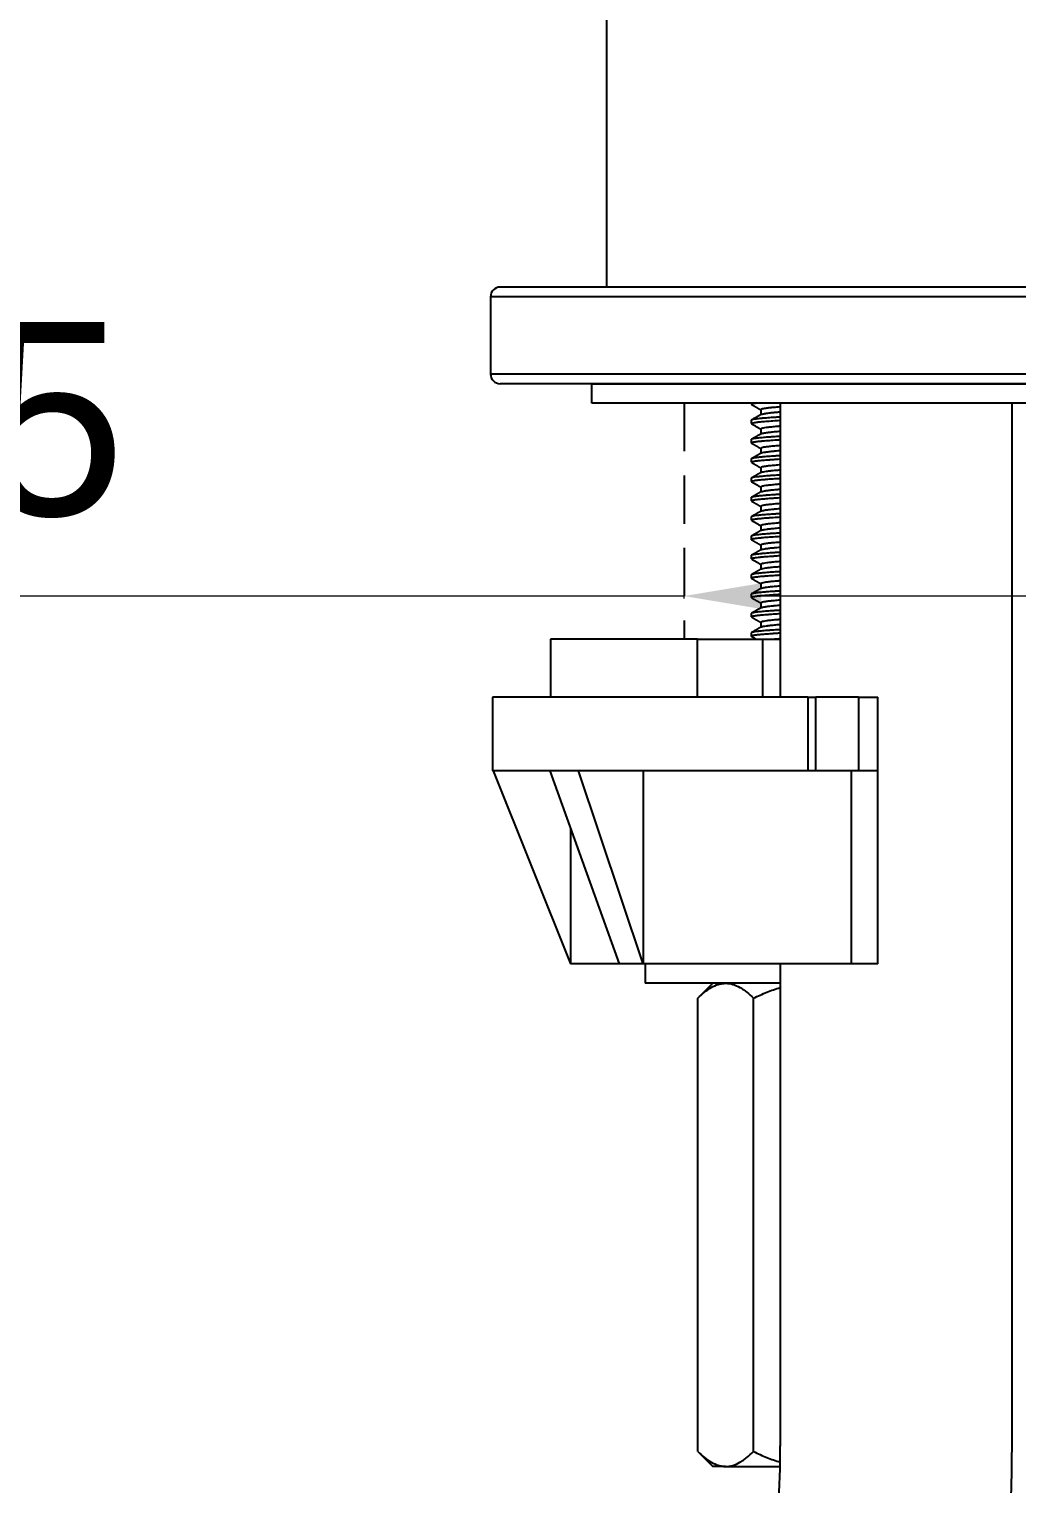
# Model space of a CAD drawing. Extents: x 0 to 790, y 0 to 579.
# Drawn here: x 151.7 to 202.8, y 216.6 to 291.9 of the extents above; entities that cross this region are included whole.
import ezdxf

# ---------------------------------------------------------------- set-up
doc = ezdxf.new("R2010")
doc.units = 0
doc.header["$LTSCALE"] = 10
doc.header["$MEASUREMENT"] = 0
doc.header["$PDMODE"] = 3
doc.header["$PDSIZE"] = -10
doc.linetypes.add('HIDDEN', pattern=[0.375, 0.25, -0.125])
doc.layers.get('0').update_dxf_attribs({"linetype": 'CONTINUOUS'})
doc.layers.get('DEFPOINTS').update_dxf_attribs({"linetype": 'CONTINUOUS'})
doc.layers.add('1', color=7, linetype='CONTINUOUS')
doc.styles.add('Daelim Dimension', font='')
doc.styles.get('Daelim Dimension').set_extended_font_data('나눔고딕')
doc.dimstyles.new('DEFAULT', dxfattribs={"dimscale": 2, "dimtxt": 2, "dimasz": 2, "dimexe": 0, "dimexo": 2, "dimgap": 1, "dimtad": 1, "dimdec": 0, "dimzin": 9, "dimdsep": 46, "dimtxsty": 'Daelim Dimension', "dimcen": 0.5, "dimclrd": 5, "dimclre": 5, "dimclrt": 256, "dimadec": 1, "dimazin": 0, "dimtfac": 1, "dimtdec": 0, "dimtix": 1, "dimtmove": 0, "dimatfit": 3, "dimfxl": 1, "dimtolj": 1, "dimtzin": 1, "dimlwd": 9, "dimlwe": 9, "dimarcsym": 0})

# ---------------------------------------------------------------- blocks, each defined once
blk = doc.blocks.new('*D4')
at = {"color": 5, "lineweight": 9, "ltscale": 0.5, "transparency": 16777216}
for p, q in [((185.602, 262.542), (72.903, 262.542)), ((185.602, 262.418), (185.602, 262.542)), ((216.602, 262.542), (189.602, 262.542)), ((220.602, 262.418), (220.602, 262.542))]:
    blk.add_line(p, q, dxfattribs=at)
at = {"color": 5, "ltscale": 0.5, "transparency": 16777216}
for points in [[(189.602, 263.209), (189.602, 261.876), (185.602, 262.542)], [(216.602, 263.209), (216.602, 261.876), (220.602, 262.542)]]:
    blk.add_solid(points, dxfattribs=at)
at = {"layer": 'DEFPOINTS', "color": 0, "ltscale": 0.5, "transparency": 16777216}
for p in [(185.602, 266.418), (220.602, 266.418), (220.602, 262.542)]:
    blk.add_point(p, dxfattribs=at)
at = {"color": 7, "lineweight": -3, "ltscale": 0.5, "transparency": 16777216, "insert": (117.092, 271.18), "char_height": 10, "attachment_point": 5, "style": 'Daelim Dimension'}
blk.add_mtext('\\A1;설치구멍 %%C35', dxfattribs=at)

msp = doc.modelspace()

# ---------------------------------------------------------------- linework, layer by layer
at = {"lineweight": -3, "ltscale": 0.5}
msp.add_line((180.831, 273.532), (225.331, 273.532), dxfattribs=at)
at = {"color": 7, "linetype": 'HIDDEN', "lineweight": -3}
msp.add_line((185.602, 272.532), (185.602, 260.305), dxfattribs=at)
at = {"layer": '1', "color": 7, "linetype": 'Continuous', "lineweight": -3}
for p, q in [((181.581, 377.159), (181.581, 278.532)), ((175.581, 278.032), (175.581, 274.032)), ((230.581, 278.032), (175.581, 278.032)), ((230.081, 278.532), (176.081, 278.532)), ((230.581, 274.032), (175.581, 274.032)), ((230.081, 273.532), (176.081, 273.532)), ((180.831, 272.532), (180.831, 273.532)), ((225.331, 272.532), (180.831, 272.532)), ((189.081, 272.532), (189.081, 272.471)), ((190.581, 272.531), (190.581, 257.304)), ((202.581, 218.577), (202.581, 272.532)), ((189.581, 272.181), (189.581, 271.936)), ((189.081, 271.638), (189.081, 271.471)), ((189.581, 271.182), (189.581, 270.936)), ((189.081, 270.638), (189.081, 270.47)), ((189.081, 269.639), (189.081, 269.471)), ((189.581, 270.182), (189.581, 269.936)), ((189.581, 269.182), (189.581, 268.936)), ((189.081, 268.638), (189.081, 268.47)), ((189.581, 268.182), (189.581, 267.936)), ((189.081, 267.639), (189.081, 267.471)), ((189.081, 266.638), (189.081, 266.471)), ((189.581, 267.181), (189.581, 266.936)), ((189.581, 266.182), (189.581, 265.936)), ((189.081, 265.638), (189.081, 265.47)), ((189.581, 265.182), (189.581, 264.936)), ((189.081, 264.639), (189.081, 264.471)), ((189.081, 263.638), (189.081, 263.47)), ((189.581, 264.182), (189.581, 263.936)), ((189.581, 263.182), (189.581, 262.936)), ((189.081, 262.639), (189.081, 262.471)), ((189.581, 262.181), (189.581, 261.936)), ((189.081, 261.638), (189.081, 261.471)), ((189.081, 260.638), (189.081, 260.47)), ((189.581, 261.182), (189.581, 260.936)), ((178.681, 260.305), (178.681, 257.305)), ((186.303, 260.305), (178.681, 260.305)), ((186.303, 260.305), (189.681, 260.305)), ((186.303, 257.305), (186.303, 260.305)), ((189.681, 260.305), (190.581, 260.305)), ((189.681, 257.305), (189.681, 260.305)), ((175.681, 257.305), (175.681, 253.505)), ((192.014, 257.305), (175.681, 257.305)), ((192.014, 257.305), (192.42, 257.305)), ((192.014, 257.305), (192.014, 253.505)), ((194.635, 257.305), (192.42, 257.305)), ((192.42, 253.505), (192.42, 257.305)), ((194.635, 257.305), (195.635, 257.305)), ((194.635, 257.305), (194.635, 253.505)), ((195.635, 253.505), (195.635, 257.305)), ((175.681, 253.505), (175.72, 253.505)), ((175.72, 253.505), (179.714, 243.505)), ((178.65, 253.505), (175.72, 253.505)), ((178.649, 253.503), (182.233, 243.505)), ((180.13, 253.505), (178.667, 253.505)), ((183.483, 243.505), (180.13, 253.505)), ((192.014, 253.505), (180.13, 253.505)), ((183.483, 253.505), (183.483, 243.505)), ((192.42, 253.505), (192.014, 253.505)), ((194.635, 253.505), (192.42, 253.505)), ((194.255, 253.505), (194.255, 243.505)), ((195.635, 253.505), (194.635, 253.505)), ((195.635, 243.505), (195.635, 253.505)), ((179.714, 250.532), (179.714, 243.505)), ((182.233, 243.505), (179.714, 243.505)), ((183.483, 243.505), (182.233, 243.505)), ((194.255, 243.505), (183.483, 243.505)), ((183.581, 243.505), (183.581, 242.505)), ((190.581, 243.506), (190.581, 218.547)), ((195.635, 243.505), (194.255, 243.505)), ((190.581, 242.505), (183.581, 242.505)), ((187.081, 242.505), (186.307, 241.731)), ((186.307, 218.278), (186.307, 241.731)), ((189.194, 218.278), (189.194, 241.731)), ((202.581, 218.547), (202.581, 218.577)), ((186.307, 218.278), (187.081, 217.505)), ((187.751, 217.505), (187.081, 217.505)), ((187.751, 217.505), (190.581, 217.505))]:
    msp.add_line(p, q, dxfattribs=at)
for centre, radius, start, end in [((176.081, 278.032), 0.5, 90, 180), ((176.081, 274.032), 0.5, 180, 270), ((125.077, 218.777), 65.504, 326.3835, 359.82273), ((125.983, 218.772), 76.598, 327.48759, 359.85154)]:
    msp.add_arc(centre, radius, start, end, dxfattribs=at)
msp.add_ellipse((202.997, 185.269), major_axis=(-24.459, 68.194), ratio=0.178342, start_param=6.272724, end_param=6.274063, dxfattribs=at)
for points, knots in [([(189.081, 272.47), (189.081, 272.47), (189.081, 272.47), (189.081, 272.479), (189.095, 272.488), (189.128, 272.499), (189.135, 272.502), (189.151, 272.506), (189.16, 272.508), (189.19, 272.515), (189.213, 272.52), (189.254, 272.527), (189.271, 272.529), (189.289, 272.532)], [0, 0, 0, 0, 0.013696, 0.013696, 0.441779, 0.441779, 0.5488, 0.5488, 0.655821, 0.655821, 0.869862, 0.869862, 1, 1, 1, 1]), ([(190.55, 271.802), (190.5, 271.799), (190.452, 271.796), (190.371, 271.791), (190.338, 271.789), (190.273, 271.785), (190.24, 271.783), (190.082, 271.773), (189.965, 271.764), (189.803, 271.751), (189.752, 271.747), (189.678, 271.74), (189.654, 271.738), (189.608, 271.734), (189.585, 271.731), (189.475, 271.72), (189.398, 271.711), (189.27, 271.694), (189.217, 271.686), (189.171, 271.677), (189.166, 271.676), (189.157, 271.674), (189.143, 271.671), (189.132, 271.668), (189.111, 271.662), (189.09, 271.653), (189.082, 271.645), (189.081, 271.64), (189.081, 271.639), (189.081, 271.638)], [0, 0, 0, 0, 0.055074, 0.055074, 0.09375, 0.09375, 0.132426, 0.132426, 0.287129, 0.287129, 0.36448, 0.36448, 0.403156, 0.403156, 0.441832, 0.441832, 0.596535, 0.596535, 0.751237, 0.751237, 0.770575, 0.770575, 0.789913, 0.828589, 0.828589, 0.90594, 0.983292, 0.983292, 1, 1, 1, 1]), ([(190.56, 272.328), (190.556, 272.328), (190.552, 272.327), (190.44, 272.318), (190.339, 272.309), (190.223, 272.298), (190.2, 272.296), (190.156, 272.292), (190.134, 272.29), (190.07, 272.284), (190.03, 272.279), (189.918, 272.267), (189.853, 272.258), (189.783, 272.248), (189.77, 272.245), (189.744, 272.241), (189.732, 272.239), (189.698, 272.232), (189.678, 272.228), (189.627, 272.214), (189.603, 272.205), (189.588, 272.194), (189.586, 272.192), (189.582, 272.187), (189.581, 272.185), (189.581, 272.182), (189.581, 272.182), (189.581, 272.181)], [0, 0, 0, 0, 0.007143, 0.007143, 0.185715, 0.185715, 0.230358, 0.230358, 0.275, 0.275, 0.364286, 0.364286, 0.542858, 0.542858, 0.587501, 0.587501, 0.632144, 0.632144, 0.72143, 0.72143, 0.900001, 0.900001, 0.944644, 0.944644, 0.989287, 0.989287, 1, 1, 1, 1]), ([(189.595, 271.945), (189.598, 271.946), (189.6, 271.947), (189.622, 271.957), (189.651, 271.965), (189.711, 271.978), (189.734, 271.982), (189.772, 271.989), (189.785, 271.991), (189.813, 271.995), (189.828, 271.997), (189.904, 272.008), (189.975, 272.017), (190.094, 272.031), (190.136, 272.035), (190.203, 272.042), (190.226, 272.044), (190.273, 272.049), (190.297, 272.051), (190.395, 272.06), (190.473, 272.066), (190.554, 272.073)], [0, 0, 0, 0, 0.034093, 0.034093, 0.237014, 0.237014, 0.338475, 0.338475, 0.389206, 0.389206, 0.439936, 0.439936, 0.642858, 0.642858, 0.744319, 0.744319, 0.795049, 0.795049, 0.84578, 0.84578, 1, 1, 1, 1]), ([(189.081, 271.47), (189.081, 271.47), (189.081, 271.47), (189.081, 271.475), (189.085, 271.479), (189.095, 271.486), (189.099, 271.488), (189.109, 271.493), (189.115, 271.495), (189.149, 271.506), (189.188, 271.515), (189.265, 271.528), (189.294, 271.533), (189.342, 271.539), (189.359, 271.541), (189.394, 271.546), (189.412, 271.548), (189.507, 271.558), (189.594, 271.566), (189.739, 271.578), (189.79, 271.582), (189.871, 271.589), (189.898, 271.591), (189.941, 271.594), (189.955, 271.595), (189.984, 271.597), (189.998, 271.598), (190.13, 271.608), (190.255, 271.617), (190.444, 271.63), (190.501, 271.633), (190.56, 271.637)], [0, 0, 0, 0, 0.006166, 0.006166, 0.083519, 0.083519, 0.122196, 0.122196, 0.160872, 0.160872, 0.315578, 0.315578, 0.392931, 0.392931, 0.431608, 0.431608, 0.470285, 0.470285, 0.624991, 0.624991, 0.702344, 0.702344, 0.74102, 0.74102, 0.760359, 0.760359, 0.779697, 0.779697, 0.934403, 0.934403, 1, 1, 1, 1]), ([(190.572, 271.329), (190.57, 271.329), (190.568, 271.329), (190.539, 271.326), (190.512, 271.324), (190.433, 271.317), (190.382, 271.313), (190.235, 271.3), (190.146, 271.291), (190.025, 271.279), (189.987, 271.275), (189.914, 271.266), (189.881, 271.262), (189.788, 271.249), (189.737, 271.24), (189.676, 271.227), (189.658, 271.223), (189.635, 271.216), (189.628, 271.213), (189.616, 271.209), (189.61, 271.207), (189.589, 271.196), (189.581, 271.189), (189.581, 271.181)], [0, 0, 0, 0, 0.003196, 0.003196, 0.047585, 0.047585, 0.136364, 0.136364, 0.313921, 0.313921, 0.402699, 0.402699, 0.491478, 0.491478, 0.669034, 0.669034, 0.757813, 0.757813, 0.802202, 0.802202, 0.846591, 0.846591, 1, 1, 1, 1]), ([(189.593, 270.943), (189.6, 270.948), (189.612, 270.953), (189.635, 270.96), (189.642, 270.962), (189.658, 270.966), (189.667, 270.968), (189.695, 270.975), (189.717, 270.979), (189.788, 270.992), (189.846, 271.001), (189.932, 271.012), (189.949, 271.014), (189.986, 271.018), (190.005, 271.021), (190.063, 271.028), (190.105, 271.032), (190.234, 271.045), (190.329, 271.054), (190.478, 271.067), (190.526, 271.07), (190.576, 271.074)], [0, 0, 0, 0, 0.118671, 0.118671, 0.168117, 0.168117, 0.217564, 0.217564, 0.316456, 0.316456, 0.514241, 0.514241, 0.563687, 0.563687, 0.613133, 0.613133, 0.712025, 0.712025, 0.90981, 0.90981, 1, 1, 1, 1]), ([(190.562, 270.803), (190.44, 270.796), (190.324, 270.789), (190.15, 270.777), (190.089, 270.773), (190.001, 270.767), (189.972, 270.765), (189.915, 270.76), (189.887, 270.758), (189.751, 270.747), (189.653, 270.738), (189.522, 270.725), (189.481, 270.721), (189.423, 270.714), (189.405, 270.712), (189.378, 270.708), (189.369, 270.707), (189.352, 270.705), (189.344, 270.704), (189.27, 270.694), (189.218, 270.686), (189.157, 270.674), (189.14, 270.67), (189.119, 270.664), (189.113, 270.662), (189.102, 270.658), (189.098, 270.656), (189.086, 270.65), (189.082, 270.645), (189.081, 270.64), (189.081, 270.64), (189.081, 270.639)], [0, 0, 0, 0, 0.136139, 0.136139, 0.213491, 0.213491, 0.252167, 0.252167, 0.290843, 0.290843, 0.445546, 0.445546, 0.522898, 0.522898, 0.561573, 0.561573, 0.580911, 0.580911, 0.600249, 0.600249, 0.754953, 0.754953, 0.832304, 0.832304, 0.87098, 0.87098, 0.909656, 0.909656, 0.987008, 0.987008, 1, 1, 1, 1]), ([(189.081, 270.47), (189.081, 270.47), (189.081, 270.471), (189.082, 270.48), (189.096, 270.489), (189.136, 270.502), (189.152, 270.507), (189.182, 270.513), (189.193, 270.515), (189.216, 270.52), (189.228, 270.522), (189.294, 270.533), (189.358, 270.542), (189.471, 270.554), (189.511, 270.558), (189.576, 270.564), (189.599, 270.566), (189.645, 270.57), (189.669, 270.572), (189.792, 270.583), (189.9, 270.591), (190.132, 270.608), (190.257, 270.617), (190.408, 270.627), (190.425, 270.628), (190.459, 270.631), (190.499, 270.633), (190.539, 270.636), (190.562, 270.637)], [0, 0, 0, 0, 0.007423, 0.007423, 0.162126, 0.162126, 0.239478, 0.239478, 0.278154, 0.278154, 0.316829, 0.316829, 0.471533, 0.471533, 0.548885, 0.548885, 0.58756, 0.58756, 0.626236, 0.626236, 0.78094, 0.78094, 0.935643, 0.935643, 0.954981, 0.954981, 0.974319, 1, 1, 1, 1]), ([(189.093, 270.456), (189.091, 270.457), (189.09, 270.458), (189.086, 270.46), (189.084, 270.462), (189.082, 270.465), (189.082, 270.465), (189.082, 270.465)], [0, 0, 0, 0, 0.261369, 0.261369, 0.971589, 0.971589, 1, 1, 1, 1]), ([(190.552, 270.327), (190.509, 270.324), (190.467, 270.32), (190.375, 270.312), (190.325, 270.308), (190.254, 270.301), (190.23, 270.299), (190.185, 270.295), (190.163, 270.293), (190.055, 270.282), (189.978, 270.274), (189.876, 270.261), (189.845, 270.257), (189.801, 270.251), (189.787, 270.248), (189.761, 270.244), (189.748, 270.242), (189.689, 270.231), (189.652, 270.222), (189.613, 270.208), (189.603, 270.204), (189.592, 270.197), (189.589, 270.195), (189.584, 270.19), (189.583, 270.188), (189.581, 270.184), (189.581, 270.183), (189.581, 270.181)], [0, 0, 0, 0, 0.07184, 0.07184, 0.161639, 0.161639, 0.206539, 0.206539, 0.251438, 0.251438, 0.431037, 0.431037, 0.520836, 0.520836, 0.565736, 0.565736, 0.610636, 0.610636, 0.790234, 0.790234, 0.880033, 0.880033, 0.924933, 0.924933, 0.969833, 0.969833, 1, 1, 1, 1]), ([(190.565, 269.803), (190.548, 269.802), (190.531, 269.801), (190.479, 269.798), (190.445, 269.796), (190.344, 269.79), (190.279, 269.786), (190.09, 269.773), (189.972, 269.765), (189.81, 269.752), (189.758, 269.748), (189.696, 269.742), (189.684, 269.741), (189.659, 269.739), (189.624, 269.735), (189.59, 269.732), (189.48, 269.721), (189.403, 269.712), (189.306, 269.699), (189.276, 269.695), (189.236, 269.689), (189.223, 269.687), (189.199, 269.682), (189.188, 269.68), (189.137, 269.67), (189.109, 269.662), (189.087, 269.65), (189.082, 269.646), (189.081, 269.64), (189.081, 269.639), (189.081, 269.638)], [0, 0, 0, 0, 0.018781, 0.018781, 0.057266, 0.057266, 0.134236, 0.134236, 0.288177, 0.288177, 0.365148, 0.365148, 0.38439, 0.38439, 0.403633, 0.442118, 0.442118, 0.596059, 0.596059, 0.67303, 0.67303, 0.711515, 0.711515, 0.75, 0.75, 0.903941, 0.903941, 0.980912, 0.980912, 1, 1, 1, 1]), ([(189.081, 269.47), (189.081, 269.47), (189.081, 269.471), (189.082, 269.48), (189.096, 269.489), (189.13, 269.5), (189.138, 269.502), (189.155, 269.507), (189.164, 269.509), (189.194, 269.516), (189.217, 269.52), (189.295, 269.533), (189.359, 269.542), (189.454, 269.552), (189.474, 269.554), (189.515, 269.558), (189.579, 269.565), (189.648, 269.571), (189.794, 269.583), (189.901, 269.591), (190.048, 269.602), (190.078, 269.604), (190.14, 269.609), (190.171, 269.611), (190.265, 269.618), (190.33, 269.622), (190.446, 269.63), (190.497, 269.633), (190.549, 269.637)], [0, 0, 0, 0, 0.008709, 0.008709, 0.164181, 0.164181, 0.20305, 0.20305, 0.241918, 0.241918, 0.319654, 0.319654, 0.475126, 0.475126, 0.513994, 0.513994, 0.552862, 0.630598, 0.630598, 0.78607, 0.78607, 0.824939, 0.824939, 0.863807, 0.863807, 0.941543, 0.941543, 1, 1, 1, 1]), ([(189.598, 269.946), (189.6, 269.947), (189.601, 269.948), (189.608, 269.951), (189.613, 269.953), (189.631, 269.959), (189.645, 269.963), (189.697, 269.976), (189.742, 269.984), (189.812, 269.995), (189.826, 269.997), (189.857, 270.002), (189.873, 270.004), (189.922, 270.011), (189.958, 270.015), (190.07, 270.028), (190.154, 270.037), (190.27, 270.049), (190.294, 270.051), (190.343, 270.055), (190.368, 270.057), (190.443, 270.064), (190.496, 270.068), (190.552, 270.072), (190.555, 270.073), (190.557, 270.073)], [0, 0, 0, 0, 0.018504, 0.018504, 0.069902, 0.069902, 0.172698, 0.172698, 0.37829, 0.37829, 0.429688, 0.429688, 0.481086, 0.481086, 0.583882, 0.583882, 0.789474, 0.789474, 0.840872, 0.840872, 0.89227, 0.89227, 0.995066, 0.995066, 1, 1, 1, 1]), ([(190.551, 268.802), (190.436, 268.795), (190.326, 268.789), (190.189, 268.78), (190.158, 268.778), (190.112, 268.775), (190.096, 268.774), (190.066, 268.771), (190.051, 268.77), (189.977, 268.765), (189.92, 268.761), (189.758, 268.748), (189.66, 268.739), (189.549, 268.728), (189.528, 268.725), (189.486, 268.721), (189.466, 268.719), (189.408, 268.712), (189.372, 268.708), (189.274, 268.695), (189.221, 268.687), (189.159, 268.675), (189.142, 268.67), (189.12, 268.664), (189.114, 268.662), (189.103, 268.658), (189.098, 268.656), (189.087, 268.65), (189.082, 268.646), (189.081, 268.641), (189.081, 268.64), (189.081, 268.639)], [0, 0, 0, 0, 0.129353, 0.129353, 0.168221, 0.168221, 0.187655, 0.187655, 0.207089, 0.207089, 0.284826, 0.284826, 0.440298, 0.440298, 0.479166, 0.479166, 0.518034, 0.518034, 0.59577, 0.59577, 0.751243, 0.751243, 0.828979, 0.828979, 0.867847, 0.867847, 0.906715, 0.906715, 0.984452, 0.984452, 1, 1, 1, 1]), ([(190.573, 269.329), (190.555, 269.328), (190.538, 269.326), (190.414, 269.316), (190.315, 269.307), (190.178, 269.294), (190.134, 269.29), (190.072, 269.284), (190.052, 269.282), (190.012, 269.277), (189.993, 269.275), (189.901, 269.265), (189.837, 269.256), (189.756, 269.243), (189.72, 269.237), (189.689, 269.23), (189.67, 269.226), (189.661, 269.223), (189.62, 269.212), (189.599, 269.203), (189.583, 269.189), (189.58, 269.185), (189.581, 269.181), (189.581, 269.181), (189.581, 269.18)], [0, 0, 0, 0, 0.028249, 0.028249, 0.204803, 0.204803, 0.29308, 0.29308, 0.337218, 0.337218, 0.381357, 0.381357, 0.557911, 0.557911, 0.646188, 0.690326, 0.690326, 0.734465, 0.734465, 0.911019, 0.911019, 0.999296, 0.999296, 1, 1, 1, 1]), ([(189.592, 268.942), (189.596, 268.946), (189.602, 268.949), (189.631, 268.96), (189.662, 268.968), (189.748, 268.985), (189.855, 269.002), (190, 269.02), (190.103, 269.032), (190.124, 269.034), (190.168, 269.039), (190.19, 269.041), (190.258, 269.047), (190.305, 269.052), (190.419, 269.062), (190.486, 269.067), (190.557, 269.073)], [0, 0, 0, 0, 0.073248, 0.073248, 0.272292, 0.272292, 0.471337, 0.670382, 0.670382, 0.720143, 0.720143, 0.769904, 0.769904, 0.869427, 0.869427, 1, 1, 1, 1]), ([(189.081, 268.47), (189.081, 268.47), (189.081, 268.471), (189.081, 268.474), (189.082, 268.476), (189.086, 268.48), (189.089, 268.482), (189.1, 268.489), (189.111, 268.494), (189.152, 268.507), (189.191, 268.516), (189.257, 268.527), (189.271, 268.529), (189.301, 268.534), (189.316, 268.536), (189.365, 268.542), (189.4, 268.546), (189.514, 268.559), (189.601, 268.567), (189.723, 268.577), (189.749, 268.579), (189.8, 268.583), (189.827, 268.585), (189.908, 268.592), (189.965, 268.596), (190.14, 268.609), (190.265, 268.618), (190.432, 268.629), (190.466, 268.631), (190.525, 268.635), (190.551, 268.637), (190.576, 268.638)], [0, 0, 0, 0, 0.009849, 0.009849, 0.048334, 0.048334, 0.08682, 0.08682, 0.16379, 0.16379, 0.317732, 0.317732, 0.356217, 0.356217, 0.394702, 0.394702, 0.471673, 0.471673, 0.625614, 0.625614, 0.6641, 0.6641, 0.702585, 0.702585, 0.779556, 0.779556, 0.933497, 0.933497, 0.971982, 0.971982, 1, 1, 1, 1]), ([(190.554, 268.328), (190.522, 268.325), (190.465, 268.32), (190.409, 268.315), (190.358, 268.311), (190.334, 268.309), (190.212, 268.298), (190.124, 268.289), (190.006, 268.277), (189.95, 268.27), (189.899, 268.264), (189.866, 268.26), (189.851, 268.258), (189.775, 268.247), (189.725, 268.238), (189.667, 268.225), (189.641, 268.218), (189.622, 268.211), (189.61, 268.207), (189.605, 268.204), (189.587, 268.195), (189.581, 268.188), (189.581, 268.181)], [0, 0, 0, 0, 0.052443, 0.097342, 0.097342, 0.142242, 0.142242, 0.32184, 0.32184, 0.411639, 0.456538, 0.456538, 0.501438, 0.501438, 0.681036, 0.681036, 0.770835, 0.815734, 0.815734, 0.860634, 0.860634, 1, 1, 1, 1]), ([(189.599, 267.946), (189.6, 267.947), (189.601, 267.948), (189.607, 267.95), (189.612, 267.953), (189.624, 267.957), (189.631, 267.959), (189.667, 267.969), (189.707, 267.978), (189.782, 267.99), (189.824, 267.997), (189.871, 268.004), (189.904, 268.008), (189.921, 268.01), (190.01, 268.022), (190.089, 268.031), (190.221, 268.044), (190.291, 268.051), (190.365, 268.057), (190.415, 268.061), (190.441, 268.064), (190.498, 268.068), (190.528, 268.071), (190.56, 268.073)], [0, 0, 0, 0, 0.015623, 0.015623, 0.067021, 0.067021, 0.118419, 0.118419, 0.324012, 0.324012, 0.426808, 0.478206, 0.478206, 0.529604, 0.529604, 0.735196, 0.735196, 0.837993, 0.889391, 0.889391, 0.940789, 0.940789, 1, 1, 1, 1]), ([(190.579, 267.804), (190.559, 267.803), (190.54, 267.802), (190.486, 267.798), (190.384, 267.792), (190.287, 267.786), (190.098, 267.774), (189.98, 267.766), (189.843, 267.755), (189.816, 267.752), (189.764, 267.748), (189.738, 267.746), (189.664, 267.739), (189.617, 267.735), (189.485, 267.721), (189.408, 267.712), (189.326, 267.702), (189.31, 267.7), (189.28, 267.695), (189.265, 267.693), (189.225, 267.687), (189.201, 267.683), (189.14, 267.671), (189.111, 267.663), (189.091, 267.652), (189.088, 267.65), (189.083, 267.646), (189.082, 267.644), (189.081, 267.641), (189.081, 267.64), (189.081, 267.639)], [0, 0, 0, 0, 0.021244, 0.021244, 0.059729, 0.136699, 0.136699, 0.290639, 0.290639, 0.329124, 0.329124, 0.367609, 0.367609, 0.444579, 0.444579, 0.598519, 0.598519, 0.637004, 0.637004, 0.675489, 0.675489, 0.752459, 0.752459, 0.9064, 0.9064, 0.944885, 0.944885, 0.98337, 0.98337, 1, 1, 1, 1]), ([(189.081, 267.469), (189.081, 267.47), (189.081, 267.471), (189.083, 267.48), (189.097, 267.489), (189.132, 267.501), (189.139, 267.503), (189.157, 267.507), (189.166, 267.51), (189.196, 267.516), (189.22, 267.521), (189.299, 267.534), (189.363, 267.542), (189.477, 267.555), (189.519, 267.559), (189.607, 267.567), (189.654, 267.571), (189.801, 267.583), (189.908, 267.592), (190.084, 267.605), (190.145, 267.609), (190.24, 267.616), (190.272, 267.618), (190.338, 267.623), (190.371, 267.625), (190.452, 267.63), (190.501, 267.633), (190.551, 267.637)], [0, 0, 0, 0, 0.016089, 0.016089, 0.170792, 0.170792, 0.209468, 0.209468, 0.248144, 0.248144, 0.325495, 0.325495, 0.480198, 0.480198, 0.55755, 0.55755, 0.634901, 0.634901, 0.789604, 0.789604, 0.866956, 0.866956, 0.905631, 0.905631, 0.944307, 0.944307, 1, 1, 1, 1]), ([(190.564, 267.328), (190.507, 267.324), (190.453, 267.319), (190.3, 267.306), (190.206, 267.297), (190.035, 267.28), (189.959, 267.272), (189.828, 267.255), (189.771, 267.246), (189.714, 267.235), (189.703, 267.233), (189.682, 267.228), (189.673, 267.226), (189.647, 267.219), (189.632, 267.215), (189.596, 267.201), (189.583, 267.192), (189.581, 267.183), (189.581, 267.182), (189.581, 267.181)], [0, 0, 0, 0, 0.09233, 0.09233, 0.269887, 0.269887, 0.447445, 0.447445, 0.625002, 0.625002, 0.669392, 0.669392, 0.713781, 0.713781, 0.80256, 0.80256, 0.980117, 0.980117, 1, 1, 1, 1]), ([(190.553, 266.802), (190.51, 266.8), (190.467, 266.797), (190.391, 266.793), (190.341, 266.789), (190.292, 266.786), (190.259, 266.784), (190.243, 266.783), (190.1, 266.774), (189.982, 266.766), (189.765, 266.748), (189.665, 266.739), (189.554, 266.728), (189.532, 266.726), (189.49, 266.721), (189.47, 266.719), (189.412, 266.713), (189.376, 266.708), (189.278, 266.696), (189.224, 266.687), (189.172, 266.677), (189.162, 266.675), (189.144, 266.671), (189.136, 266.669), (189.115, 266.663), (189.092, 266.655), (189.083, 266.646), (189.081, 266.641), (189.081, 266.64), (189.081, 266.638)], [0, 0, 0, 0, 0.048886, 0.048886, 0.087561, 0.106899, 0.106899, 0.126237, 0.126237, 0.280939, 0.280939, 0.435642, 0.435642, 0.474317, 0.474317, 0.512993, 0.512993, 0.590344, 0.590344, 0.745047, 0.745047, 0.783722, 0.783722, 0.822398, 0.822398, 0.899749, 0.9771, 0.9771, 1, 1, 1, 1]), ([(189.081, 266.47), (189.081, 266.471), (189.081, 266.471), (189.082, 266.476), (189.086, 266.481), (189.096, 266.486), (189.098, 266.487), (189.102, 266.49), (189.11, 266.493), (189.119, 266.496), (189.154, 266.508), (189.194, 266.517), (189.273, 266.53), (189.303, 266.534), (189.352, 266.54), (189.369, 266.543), (189.405, 266.547), (189.423, 266.549), (189.519, 266.559), (189.607, 266.567), (189.754, 266.58), (189.805, 266.584), (189.887, 266.59), (189.915, 266.592), (189.972, 266.596), (190.001, 266.598), (190.148, 266.609), (190.274, 266.618), (190.458, 266.631), (190.51, 266.634), (190.563, 266.637)], [0, 0, 0, 0, 0.012374, 0.012374, 0.089726, 0.089726, 0.109064, 0.109064, 0.128402, 0.167077, 0.167077, 0.321781, 0.321781, 0.399132, 0.399132, 0.437808, 0.437808, 0.476484, 0.476484, 0.631187, 0.631187, 0.708539, 0.708539, 0.747215, 0.747215, 0.785891, 0.785891, 0.940594, 0.940594, 1, 1, 1, 1]), ([(189.592, 266.943), (189.593, 266.944), (189.595, 266.944), (189.611, 266.954), (189.638, 266.962), (189.693, 266.974), (189.714, 266.979), (189.75, 266.985), (189.763, 266.987), (189.79, 266.992), (189.803, 266.994), (189.876, 267.005), (189.944, 267.014), (190.059, 267.027), (190.1, 267.032), (190.165, 267.038), (190.187, 267.041), (190.233, 267.045), (190.256, 267.047), (190.367, 267.058), (190.461, 267.065), (190.56, 267.073)], [0, 0, 0, 0, 0.020701, 0.020701, 0.219746, 0.219746, 0.319268, 0.319268, 0.369029, 0.369029, 0.41879, 0.41879, 0.617835, 0.617835, 0.717357, 0.717357, 0.767118, 0.767118, 0.816879, 0.816879, 1, 1, 1, 1]), ([(190.553, 265.802), (190.441, 265.796), (190.334, 265.789), (190.169, 265.778), (190.107, 265.774), (190.018, 265.768), (189.989, 265.766), (189.931, 265.762), (189.903, 265.759), (189.766, 265.748), (189.667, 265.74), (189.535, 265.726), (189.493, 265.722), (189.435, 265.715), (189.416, 265.713), (189.379, 265.709), (189.362, 265.706), (189.279, 265.696), (189.225, 265.687), (189.163, 265.675), (189.145, 265.671), (189.123, 265.665), (189.116, 265.663), (189.105, 265.659), (189.1, 265.657), (189.088, 265.651), (189.083, 265.647), (189.081, 265.641), (189.081, 265.64), (189.081, 265.639)], [0, 0, 0, 0, 0.125621, 0.125621, 0.203357, 0.203357, 0.242225, 0.242225, 0.281093, 0.281093, 0.436565, 0.436565, 0.514301, 0.514301, 0.553169, 0.553169, 0.592037, 0.592037, 0.747509, 0.747509, 0.825245, 0.825245, 0.864113, 0.864113, 0.902981, 0.902981, 0.980717, 0.980717, 1, 1, 1, 1]), ([(190.565, 266.329), (190.542, 266.327), (190.519, 266.325), (190.469, 266.32), (190.443, 266.318), (190.391, 266.314), (190.366, 266.311), (190.293, 266.305), (190.246, 266.301), (190.111, 266.288), (190.03, 266.28), (189.939, 266.269), (189.922, 266.267), (189.888, 266.263), (189.871, 266.261), (189.825, 266.254), (189.796, 266.25), (189.718, 266.237), (189.676, 266.228), (189.638, 266.217), (189.631, 266.214), (189.618, 266.21), (189.612, 266.207), (189.597, 266.201), (189.59, 266.196), (189.582, 266.188), (189.58, 266.184), (189.581, 266.181)], [0, 0, 0, 0, 0.038352, 0.038352, 0.082742, 0.082742, 0.127131, 0.127131, 0.215909, 0.215909, 0.393466, 0.393466, 0.437855, 0.437855, 0.482245, 0.482245, 0.571023, 0.571023, 0.74858, 0.74858, 0.792969, 0.792969, 0.837359, 0.837359, 0.926137, 0.926137, 1, 1, 1, 1]), ([(189.596, 265.945), (189.602, 265.948), (189.609, 265.951), (189.623, 265.957), (189.63, 265.959), (189.644, 265.963), (189.652, 265.965), (189.678, 265.971), (189.698, 265.975), (189.766, 265.988), (189.821, 265.997), (189.902, 266.008), (189.919, 266.01), (189.955, 266.015), (189.973, 266.017), (190.03, 266.024), (190.069, 266.028), (190.195, 266.042), (190.287, 266.051), (190.438, 266.063), (190.49, 266.068), (190.554, 266.072), (190.563, 266.073), (190.572, 266.074)], [0, 0, 0, 0, 0.075804, 0.075804, 0.126208, 0.126208, 0.176611, 0.176611, 0.277418, 0.277418, 0.479031, 0.479031, 0.529434, 0.529434, 0.579838, 0.579838, 0.680644, 0.680644, 0.882258, 0.882258, 0.983064, 0.983064, 1, 1, 1, 1]), ([(189.081, 265.469), (189.081, 265.47), (189.081, 265.471), (189.083, 265.481), (189.099, 265.49), (189.141, 265.503), (189.158, 265.508), (189.188, 265.515), (189.199, 265.517), (189.217, 265.52), (189.223, 265.521), (189.236, 265.523), (189.242, 265.525), (189.302, 265.534), (189.368, 265.543), (189.482, 265.555), (189.523, 265.559), (189.589, 265.565), (189.612, 265.568), (189.659, 265.572), (189.683, 265.574), (189.807, 265.584), (189.916, 265.592), (190.15, 265.61), (190.276, 265.619), (190.462, 265.631), (190.513, 265.634), (190.566, 265.638)], [0, 0, 0, 0, 0.018471, 0.018471, 0.172412, 0.172412, 0.249383, 0.249383, 0.287868, 0.287868, 0.30711, 0.30711, 0.326353, 0.326353, 0.480294, 0.480294, 0.557265, 0.557265, 0.59575, 0.59575, 0.634236, 0.634236, 0.788177, 0.788177, 0.942118, 0.942118, 1, 1, 1, 1]), ([(189.091, 265.457), (189.09, 265.458), (189.088, 265.459), (189.085, 265.461), (189.084, 265.463), (189.083, 265.464)], [0, 0, 0, 0, 0.34712, 0.34712, 1, 1, 1, 1]), ([(190.555, 265.328), (190.46, 265.32), (190.371, 265.312), (190.263, 265.302), (190.239, 265.3), (190.193, 265.296), (190.171, 265.293), (190.106, 265.287), (190.064, 265.283), (189.948, 265.27), (189.88, 265.262), (189.807, 265.251), (189.793, 265.249), (189.766, 265.245), (189.753, 265.243), (189.717, 265.236), (189.695, 265.232), (189.639, 265.218), (189.613, 265.209), (189.593, 265.198), (189.59, 265.195), (189.585, 265.191), (189.583, 265.189), (189.581, 265.185), (189.581, 265.183), (189.581, 265.181)], [0, 0, 0, 0, 0.158046, 0.158046, 0.202945, 0.202945, 0.247845, 0.247845, 0.337643, 0.337643, 0.517241, 0.517241, 0.56214, 0.56214, 0.60704, 0.60704, 0.696838, 0.696838, 0.876436, 0.876436, 0.921335, 0.921335, 0.966235, 0.966235, 1, 1, 1, 1]), ([(189.595, 264.944), (189.595, 264.945), (189.596, 264.945), (189.6, 264.947), (189.604, 264.949), (189.62, 264.955), (189.633, 264.96), (189.68, 264.972), (189.722, 264.98), (189.788, 264.991), (189.802, 264.993), (189.831, 264.998), (189.846, 265), (189.894, 265.007), (189.927, 265.011), (190.036, 265.025), (190.117, 265.034), (190.23, 265.045), (190.254, 265.047), (190.301, 265.051), (190.326, 265.054), (190.4, 265.06), (190.451, 265.064), (190.52, 265.07), (190.536, 265.071), (190.552, 265.072)], [0, 0, 0, 0, 0.005278, 0.005278, 0.056008, 0.056008, 0.157469, 0.157469, 0.360391, 0.360391, 0.411121, 0.411121, 0.461852, 0.461852, 0.563313, 0.563313, 0.766234, 0.766234, 0.816965, 0.816965, 0.867695, 0.867695, 0.969156, 0.969156, 1, 1, 1, 1]), ([(190.555, 264.802), (190.513, 264.8), (190.472, 264.798), (190.397, 264.793), (190.364, 264.791), (190.298, 264.787), (190.266, 264.785), (190.107, 264.775), (189.989, 264.766), (189.826, 264.753), (189.773, 264.749), (189.698, 264.742), (189.673, 264.74), (189.626, 264.735), (189.603, 264.733), (189.492, 264.722), (189.414, 264.713), (189.315, 264.7), (189.284, 264.696), (189.243, 264.69), (189.231, 264.688), (189.206, 264.684), (189.195, 264.682), (189.142, 264.671), (189.113, 264.663), (189.088, 264.651), (189.083, 264.647), (189.081, 264.641), (189.081, 264.64), (189.081, 264.639)], [0, 0, 0, 0, 0.046411, 0.046411, 0.085087, 0.085087, 0.123762, 0.123762, 0.278465, 0.278465, 0.355816, 0.355816, 0.394492, 0.394492, 0.433168, 0.433168, 0.587871, 0.587871, 0.665222, 0.665222, 0.703898, 0.703898, 0.742573, 0.742573, 0.897276, 0.897276, 0.974627, 0.974627, 1, 1, 1, 1]), ([(189.081, 264.469), (189.081, 264.47), (189.081, 264.471), (189.082, 264.477), (189.087, 264.481), (189.098, 264.488), (189.103, 264.49), (189.114, 264.495), (189.12, 264.497), (189.156, 264.508), (189.238, 264.526), (189.369, 264.543), (189.456, 264.552), (189.466, 264.553), (189.486, 264.556), (189.517, 264.559), (189.592, 264.566), (189.662, 264.572), (189.809, 264.584), (189.917, 264.592), (190.066, 264.603), (190.096, 264.606), (190.158, 264.61), (190.189, 264.612), (190.284, 264.619), (190.349, 264.623), (190.46, 264.631), (190.506, 264.634), (190.552, 264.637)], [0, 0, 0, 0, 0.019801, 0.019801, 0.097153, 0.097153, 0.135828, 0.135828, 0.174504, 0.174504, 0.329207, 0.48391, 0.48391, 0.503248, 0.503248, 0.522586, 0.561262, 0.638614, 0.638614, 0.793317, 0.793317, 0.831992, 0.831992, 0.870668, 0.870668, 0.94802, 0.94802, 1, 1, 1, 1]), ([(190.577, 264.329), (190.561, 264.328), (190.546, 264.327), (190.477, 264.321), (190.425, 264.317), (190.276, 264.303), (190.184, 264.295), (190.08, 264.284), (190.059, 264.282), (190.02, 264.278), (190, 264.276), (189.944, 264.27), (189.909, 264.266), (189.813, 264.253), (189.758, 264.244), (189.703, 264.233), (189.693, 264.231), (189.674, 264.226), (189.664, 264.224), (189.639, 264.217), (189.625, 264.213), (189.592, 264.199), (189.581, 264.19), (189.581, 264.181), (189.581, 264.181), (189.581, 264.181)], [0, 0, 0, 0, 0.024718, 0.024718, 0.112995, 0.112995, 0.289548, 0.289548, 0.333687, 0.333687, 0.377825, 0.377825, 0.466102, 0.466102, 0.642656, 0.642656, 0.686794, 0.686794, 0.730933, 0.730933, 0.81921, 0.81921, 0.995764, 0.995764, 1, 1, 1, 1]), ([(190.555, 263.802), (190.445, 263.796), (190.34, 263.79), (190.208, 263.781), (190.176, 263.779), (190.114, 263.775), (190.084, 263.773), (189.994, 263.766), (189.937, 263.762), (189.773, 263.749), (189.674, 263.74), (189.562, 263.729), (189.54, 263.727), (189.498, 263.722), (189.478, 263.72), (189.419, 263.713), (189.382, 263.709), (189.283, 263.696), (189.228, 263.688), (189.165, 263.676), (189.147, 263.672), (189.124, 263.666), (189.118, 263.663), (189.106, 263.659), (189.101, 263.657), (189.089, 263.651), (189.083, 263.647), (189.081, 263.641), (189.081, 263.64), (189.081, 263.639)], [0, 0, 0, 0, 0.122525, 0.122525, 0.161201, 0.161201, 0.199877, 0.199877, 0.277229, 0.277229, 0.431932, 0.431932, 0.470608, 0.470608, 0.509284, 0.509284, 0.586636, 0.586636, 0.741339, 0.741339, 0.818691, 0.818691, 0.857367, 0.857367, 0.896043, 0.896043, 0.973395, 0.973395, 1, 1, 1, 1]), ([(189.081, 263.47), (189.081, 263.471), (189.081, 263.472), (189.082, 263.475), (189.083, 263.477), (189.088, 263.482), (189.091, 263.484), (189.103, 263.49), (189.114, 263.495), (189.157, 263.508), (189.198, 263.517), (189.265, 263.528), (189.279, 263.53), (189.309, 263.535), (189.325, 263.537), (189.375, 263.543), (189.41, 263.548), (189.526, 263.56), (189.614, 263.568), (189.738, 263.578), (189.763, 263.58), (189.803, 263.583), (189.816, 263.584), (189.843, 263.587), (189.911, 263.592), (189.982, 263.597), (190.158, 263.61), (190.284, 263.619), (190.452, 263.63), (190.486, 263.632), (190.54, 263.636), (190.56, 263.637), (190.58, 263.638)], [0, 0, 0, 0, 0.016009, 0.016009, 0.054494, 0.054494, 0.09298, 0.09298, 0.16995, 0.16995, 0.323891, 0.323891, 0.362376, 0.362376, 0.400862, 0.400862, 0.477832, 0.477832, 0.631773, 0.631773, 0.670258, 0.670258, 0.689501, 0.689501, 0.708744, 0.785714, 0.785714, 0.939655, 0.939655, 0.97814, 0.97814, 1, 1, 1, 1]), ([(189.594, 263.944), (189.596, 263.945), (189.599, 263.947), (189.619, 263.956), (189.648, 263.965), (189.728, 263.982), (189.778, 263.99), (189.898, 264.008), (189.968, 264.017), (190.068, 264.028), (190.088, 264.03), (190.131, 264.035), (190.152, 264.037), (190.218, 264.044), (190.265, 264.048), (190.391, 264.06), (190.474, 264.066), (190.563, 264.073)], [0, 0, 0, 0, 0.035256, 0.035256, 0.235576, 0.235576, 0.435897, 0.435897, 0.636218, 0.636218, 0.686298, 0.686298, 0.736378, 0.736378, 0.836538, 0.836538, 1, 1, 1, 1]), ([(190.569, 262.803), (190.56, 262.803), (190.55, 262.802), (190.506, 262.8), (190.404, 262.793), (190.306, 262.787), (190.115, 262.775), (189.997, 262.767), (189.859, 262.756), (189.832, 262.754), (189.779, 262.749), (189.753, 262.747), (189.678, 262.74), (189.631, 262.736), (189.497, 262.723), (189.419, 262.714), (189.335, 262.703), (189.319, 262.701), (189.288, 262.697), (189.274, 262.694), (189.232, 262.688), (189.208, 262.684), (189.144, 262.672), (189.115, 262.664), (189.093, 262.654), (189.088, 262.651), (189.085, 262.647), (189.083, 262.645), (189.082, 262.644), (189.081, 262.642), (189.081, 262.64), (189.081, 262.639)], [0, 0, 0, 0, 0.01016, 0.01016, 0.048646, 0.125616, 0.125616, 0.279558, 0.279558, 0.318043, 0.318043, 0.356529, 0.356529, 0.4335, 0.4335, 0.587441, 0.587441, 0.625926, 0.625926, 0.664412, 0.664412, 0.741383, 0.741383, 0.895324, 0.895324, 0.93381, 0.953052, 0.953052, 0.972295, 0.972295, 1, 1, 1, 1]), ([(190.557, 263.328), (190.527, 263.325), (190.499, 263.323), (190.418, 263.316), (190.367, 263.312), (190.269, 263.303), (190.223, 263.298), (190.09, 263.286), (190.01, 263.278), (189.905, 263.265), (189.872, 263.261), (189.826, 263.254), (189.811, 263.252), (189.783, 263.248), (189.77, 263.245), (189.707, 263.235), (189.667, 263.226), (189.624, 263.212), (189.612, 263.208), (189.598, 263.201), (189.594, 263.198), (189.588, 263.194), (189.586, 263.192), (189.582, 263.186), (189.581, 263.184), (189.581, 263.181)], [0, 0, 0, 0, 0.048571, 0.048571, 0.137857, 0.137857, 0.227143, 0.227143, 0.405714, 0.405714, 0.495, 0.495, 0.539643, 0.539643, 0.584286, 0.584286, 0.762857, 0.762857, 0.852143, 0.852143, 0.896786, 0.896786, 0.941428, 0.941428, 1, 1, 1, 1]), ([(189.596, 262.945), (189.6, 262.947), (189.604, 262.949), (189.614, 262.953), (189.62, 262.955), (189.652, 262.966), (189.689, 262.974), (189.76, 262.987), (189.799, 262.993), (189.844, 263), (189.876, 263.004), (189.892, 263.007), (189.978, 263.018), (190.054, 263.027), (190.183, 263.04), (190.228, 263.045), (190.299, 263.051), (190.323, 263.053), (190.372, 263.058), (190.398, 263.06), (190.466, 263.066), (190.51, 263.069), (190.555, 263.073)], [0, 0, 0, 0, 0.046979, 0.046979, 0.098041, 0.098041, 0.302289, 0.302289, 0.404413, 0.455475, 0.455475, 0.506537, 0.506537, 0.710785, 0.710785, 0.812909, 0.812909, 0.863971, 0.863971, 0.915033, 0.915033, 1, 1, 1, 1]), ([(189.081, 262.469), (189.081, 262.471), (189.081, 262.472), (189.084, 262.482), (189.1, 262.491), (189.136, 262.502), (189.144, 262.504), (189.162, 262.509), (189.172, 262.511), (189.203, 262.518), (189.227, 262.522), (189.307, 262.535), (189.373, 262.544), (189.47, 262.554), (189.49, 262.556), (189.532, 262.56), (189.553, 262.562), (189.62, 262.568), (189.668, 262.572), (189.816, 262.585), (189.925, 262.593), (190.102, 262.606), (190.163, 262.61), (190.259, 262.617), (190.291, 262.619), (190.357, 262.624), (190.39, 262.626), (190.466, 262.631), (190.51, 262.634), (190.554, 262.637)], [0, 0, 0, 0, 0.022274, 0.022274, 0.176977, 0.176977, 0.215653, 0.215653, 0.254329, 0.254329, 0.331681, 0.331681, 0.486384, 0.486384, 0.52506, 0.52506, 0.563736, 0.563736, 0.641088, 0.641088, 0.795791, 0.795791, 0.873143, 0.873143, 0.911819, 0.911819, 0.950495, 0.950495, 1, 1, 1, 1]), ([(190.567, 262.329), (190.458, 262.32), (190.357, 262.311), (190.217, 262.298), (190.172, 262.294), (190.107, 262.287), (190.086, 262.285), (190.045, 262.281), (190.026, 262.279), (189.93, 262.268), (189.864, 262.26), (189.779, 262.247), (189.753, 262.243), (189.718, 262.236), (189.707, 262.234), (189.686, 262.229), (189.676, 262.227), (189.632, 262.216), (189.607, 262.207), (189.587, 262.193), (189.582, 262.189), (189.581, 262.183), (189.581, 262.182), (189.581, 262.181)], [0, 0, 0, 0, 0.177557, 0.177557, 0.266335, 0.266335, 0.310725, 0.310725, 0.355114, 0.355114, 0.532671, 0.532671, 0.621449, 0.621449, 0.665838, 0.665838, 0.710227, 0.710227, 0.887784, 0.887784, 0.976563, 0.976563, 1, 1, 1, 1]), ([(189.593, 261.943), (189.605, 261.951), (189.627, 261.959), (189.676, 261.971), (189.696, 261.975), (189.73, 261.981), (189.742, 261.984), (189.767, 261.988), (189.78, 261.99), (189.849, 262.001), (189.914, 262.01), (190.025, 262.023), (190.065, 262.028), (190.128, 262.034), (190.15, 262.037), (190.194, 262.041), (190.217, 262.043), (190.333, 262.055), (190.433, 262.063), (190.545, 262.072), (190.55, 262.072), (190.555, 262.073)], [0, 0, 0, 0, 0.189104, 0.189104, 0.289264, 0.289264, 0.339344, 0.339344, 0.389424, 0.389424, 0.589745, 0.589745, 0.689905, 0.689905, 0.739985, 0.739985, 0.790065, 0.790065, 0.990385, 0.990385, 1, 1, 1, 1]), ([(190.557, 261.803), (190.519, 261.8), (190.481, 261.798), (190.41, 261.794), (190.377, 261.792), (190.311, 261.788), (190.278, 261.786), (190.118, 261.775), (189.999, 261.767), (189.78, 261.75), (189.68, 261.741), (189.567, 261.729), (189.545, 261.727), (189.502, 261.723), (189.482, 261.721), (189.423, 261.714), (189.387, 261.71), (189.287, 261.697), (189.231, 261.688), (189.183, 261.679), (189.178, 261.678), (189.168, 261.676), (189.163, 261.675), (189.149, 261.672), (189.141, 261.67), (189.118, 261.664), (189.107, 261.66), (189.086, 261.65), (189.08, 261.645), (189.081, 261.639)], [0, 0, 0, 0, 0.042698, 0.042698, 0.081374, 0.081374, 0.12005, 0.12005, 0.274753, 0.274753, 0.429456, 0.429456, 0.468132, 0.468132, 0.506807, 0.506807, 0.584159, 0.584159, 0.738862, 0.738862, 0.7582, 0.7582, 0.777538, 0.777538, 0.816214, 0.816214, 0.893565, 0.893565, 1, 1, 1, 1]), ([(189.081, 261.47), (189.081, 261.471), (189.081, 261.472), (189.083, 261.478), (189.088, 261.482), (189.104, 261.491), (189.116, 261.496), (189.159, 261.509), (189.201, 261.518), (189.282, 261.531), (189.312, 261.535), (189.362, 261.542), (189.379, 261.544), (189.415, 261.548), (189.434, 261.55), (189.531, 261.56), (189.62, 261.568), (189.768, 261.581), (189.821, 261.585), (189.889, 261.59), (189.903, 261.591), (189.931, 261.593), (189.945, 261.594), (189.988, 261.598), (190.018, 261.6), (190.166, 261.611), (190.292, 261.62), (190.468, 261.631), (190.51, 261.634), (190.554, 261.637)], [0, 0, 0, 0, 0.018659, 0.018659, 0.096395, 0.096395, 0.174131, 0.174131, 0.329603, 0.329603, 0.40734, 0.40734, 0.446208, 0.446208, 0.485076, 0.485076, 0.640548, 0.640548, 0.718284, 0.718284, 0.737718, 0.737718, 0.757152, 0.757152, 0.796021, 0.796021, 0.951493, 0.951493, 1, 1, 1, 1]), ([(190.558, 261.328), (190.541, 261.326), (190.523, 261.325), (190.479, 261.321), (190.453, 261.319), (190.401, 261.314), (190.376, 261.312), (190.252, 261.301), (190.162, 261.293), (190.039, 261.28), (189.981, 261.274), (189.928, 261.268), (189.894, 261.263), (189.877, 261.261), (189.798, 261.251), (189.746, 261.242), (189.683, 261.229), (189.655, 261.222), (189.633, 261.215), (189.62, 261.211), (189.614, 261.208), (189.59, 261.197), (189.58, 261.189), (189.581, 261.181)], [0, 0, 0, 0, 0.029286, 0.029286, 0.073929, 0.073929, 0.118571, 0.118571, 0.297143, 0.297143, 0.386428, 0.431071, 0.431071, 0.475714, 0.475714, 0.654285, 0.654285, 0.743571, 0.788213, 0.788213, 0.832856, 0.832856, 1, 1, 1, 1]), ([(190.556, 260.803), (190.45, 260.796), (190.348, 260.79), (190.187, 260.78), (190.125, 260.776), (190.035, 260.769), (190.006, 260.767), (189.948, 260.763), (189.92, 260.761), (189.781, 260.75), (189.681, 260.741), (189.547, 260.728), (189.505, 260.723), (189.446, 260.717), (189.417, 260.713), (189.39, 260.71), (189.372, 260.708), (189.364, 260.707), (189.287, 260.697), (189.232, 260.689), (189.147, 260.672), (189.116, 260.664), (189.094, 260.654), (189.091, 260.652), (189.085, 260.648), (189.083, 260.646), (189.081, 260.642), (189.081, 260.64), (189.081, 260.639)], [0, 0, 0, 0, 0.118812, 0.118812, 0.196164, 0.196164, 0.234839, 0.234839, 0.273515, 0.273515, 0.428218, 0.428218, 0.50557, 0.50557, 0.544246, 0.563584, 0.563584, 0.582921, 0.582921, 0.737625, 0.737625, 0.892328, 0.892328, 0.931004, 0.931004, 0.969679, 0.969679, 1, 1, 1, 1]), ([(189.081, 260.469), (189.081, 260.471), (189.081, 260.472), (189.085, 260.482), (189.102, 260.491), (189.145, 260.505), (189.163, 260.509), (189.195, 260.516), (189.206, 260.518), (189.23, 260.523), (189.243, 260.525), (189.311, 260.536), (189.378, 260.544), (189.494, 260.556), (189.536, 260.561), (189.603, 260.567), (189.626, 260.569), (189.673, 260.573), (189.698, 260.575), (189.823, 260.585), (189.932, 260.593), (190.109, 260.606), (190.17, 260.611), (190.265, 260.618), (190.314, 260.621), (190.363, 260.624), (190.397, 260.627), (190.414, 260.628), (190.472, 260.632), (190.514, 260.634), (190.556, 260.637)], [0, 0, 0, 0, 0.024754, 0.024754, 0.179457, 0.179457, 0.256808, 0.256808, 0.295484, 0.295484, 0.33416, 0.33416, 0.488862, 0.488862, 0.566214, 0.566214, 0.60489, 0.60489, 0.643565, 0.643565, 0.798268, 0.798268, 0.875619, 0.875619, 0.914295, 0.933633, 0.933633, 0.952971, 0.952971, 1, 1, 1, 1]), ([(189.598, 260.946), (189.601, 260.948), (189.605, 260.949), (189.613, 260.953), (189.619, 260.955), (189.632, 260.959), (189.639, 260.961), (189.663, 260.968), (189.681, 260.972), (189.744, 260.984), (189.796, 260.993), (189.874, 261.004), (189.891, 261.006), (189.925, 261.011), (189.942, 261.013), (189.997, 261.02), (190.035, 261.024), (190.158, 261.038), (190.247, 261.047), (190.394, 261.06), (190.446, 261.064), (190.521, 261.07), (190.544, 261.072), (190.567, 261.074)], [0, 0, 0, 0, 0.037581, 0.037581, 0.088643, 0.088643, 0.139706, 0.139706, 0.24183, 0.24183, 0.446078, 0.446078, 0.49714, 0.49714, 0.548202, 0.548202, 0.650327, 0.650327, 0.854575, 0.854575, 0.956699, 0.956699, 1, 1, 1, 1]), ([(189.095, 260.455), (189.091, 260.457), (189.088, 260.459), (189.084, 260.462), (189.083, 260.463), (189.083, 260.464)], [0, 0, 0, 0, 0.614598, 0.614598, 1, 1, 1, 1]), ([(190.558, 260.328), (190.519, 260.325), (190.481, 260.321), (190.393, 260.314), (190.343, 260.309), (190.292, 260.305), (190.288, 260.304), (190.285, 260.304)], [0, 0, 0, 0, 0.401785, 0.401785, 0.959821, 0.959821, 1, 1, 1, 1]), ([(186.307, 241.731), (186.42, 241.844), (186.535, 241.949), (186.767, 242.136), (186.885, 242.218), (187.124, 242.355), (187.246, 242.41), (187.433, 242.466), (187.496, 242.48), (187.591, 242.495), (187.623, 242.498), (187.687, 242.503), (187.719, 242.505), (187.751, 242.505)], [0, 0, 0, 0, 0.25, 0.25, 0.5, 0.5, 0.75, 0.75, 0.875, 0.875, 0.9375, 0.9375, 1, 1, 1, 1]), ([(187.751, 242.505), (187.877, 242.505), (188.002, 242.485), (188.249, 242.412), (188.371, 242.358), (188.522, 242.272), (188.553, 242.254), (188.613, 242.216), (188.643, 242.196), (188.732, 242.134), (188.791, 242.09), (188.966, 241.949), (189.081, 241.844), (189.194, 241.731)], [0, 0, 0, 0, 0.25, 0.25, 0.5, 0.5, 0.5625, 0.5625, 0.625, 0.625, 0.75, 0.75, 1, 1, 1, 1]), ([(189.194, 241.731), (189.42, 241.844), (189.649, 241.949), (190.109, 242.134), (190.34, 242.215), (190.576, 242.283)], [0, 0, 0, 0, 0.504414, 0.504414, 1, 1, 1, 1]), ([(186.307, 218.278), (186.42, 218.165), (186.535, 218.06), (186.767, 217.874), (186.885, 217.791), (187.124, 217.654), (187.246, 217.599), (187.433, 217.543), (187.496, 217.529), (187.591, 217.514), (187.623, 217.511), (187.687, 217.506), (187.719, 217.505), (187.751, 217.505)], [0, 0, 0, 0, 0.25, 0.25, 0.5, 0.5, 0.75, 0.75, 0.875, 0.875, 0.9375, 0.9375, 1, 1, 1, 1]), ([(187.751, 217.505), (187.877, 217.505), (188.002, 217.524), (188.249, 217.597), (188.371, 217.651), (188.522, 217.737), (188.553, 217.755), (188.613, 217.793), (188.643, 217.813), (188.732, 217.875), (188.791, 217.919), (188.966, 218.06), (189.081, 218.165), (189.194, 218.278)], [0, 0, 0, 0, 0.25, 0.25, 0.5, 0.5, 0.5625, 0.5625, 0.625, 0.625, 0.75, 0.75, 1, 1, 1, 1]), ([(189.194, 218.278), (189.42, 218.165), (189.649, 218.06), (190.109, 217.875), (190.34, 217.794), (190.576, 217.726)], [0, 0, 0, 0, 0.504414, 0.504414, 1, 1, 1, 1])]:
    msp.add_open_spline(points, degree=3, knots=knots, dxfattribs=at)
for points in [[(189.083, 272.462), (189.332, 272.317), (189.581, 272.173)], [(189.602, 271.949), (189.345, 271.799), (189.088, 271.65)], [(189.088, 271.459), (189.335, 271.316), (189.581, 271.173)], [(189.598, 270.946), (189.341, 270.797), (189.083, 270.648)], [(189.084, 270.461), (189.332, 270.317), (189.581, 270.173)], [(189.604, 269.949), (189.347, 269.8), (189.089, 269.651)], [(189.598, 268.946), (189.34, 268.797), (189.083, 268.647)], [(189.086, 269.46), (189.333, 269.316), (189.581, 269.173)], [(189.086, 268.46), (189.333, 268.317), (189.581, 268.173)], [(189.084, 267.461), (189.332, 267.317), (189.581, 267.173)], [(189.604, 267.949), (189.346, 267.8), (189.089, 267.651)], [(189.598, 266.946), (189.341, 266.797), (189.084, 266.648)], [(189.602, 265.948), (189.344, 265.799), (189.087, 265.65)], [(189.088, 266.459), (189.335, 266.316), (189.581, 266.173)], [(189.083, 265.462), (189.332, 265.317), (189.581, 265.173)], [(189.6, 264.947), (189.342, 264.798), (189.085, 264.649)], [(189.089, 264.458), (189.335, 264.316), (189.581, 264.173)], [(189.6, 263.947), (189.342, 263.798), (189.085, 263.649)], [(189.083, 263.462), (189.332, 263.317), (189.581, 263.173)], [(189.602, 262.948), (189.345, 262.799), (189.088, 262.65)], [(189.089, 262.459), (189.335, 262.316), (189.581, 262.173)], [(189.598, 261.947), (189.341, 261.797), (189.083, 261.648)], [(189.084, 261.461), (189.332, 261.317), (189.581, 261.173)], [(189.604, 260.949), (189.346, 260.8), (189.089, 260.651)], [(189.086, 260.46), (189.22, 260.382), (189.354, 260.305)]]:
    msp.add_open_spline(points, degree=2, dxfattribs=at)

# ---------------------------------------------------------------- dimensions: what is measured, and where the dimension line sits
at = {"color": 5, "lineweight": -3, "ltscale": 0.5}
dim = msp.add_linear_dim(base=(220.602, 262.542), p1=(185.602, 266.418), p2=(220.602, 266.418), text='설치구멍 %%C<>', dimstyle='DEFAULT', override={"dimtxt": 5, "dimclrd": 5, "dimclre": 5, "dimclrt": 7}, dxfattribs=at)
dim.commit()
dim.dimension.update_dxf_attribs({"geometry": '*D4', "text_midpoint": (117.092, 262.542), "dimtype": 128})

doc.saveas('drawing.dxf')
